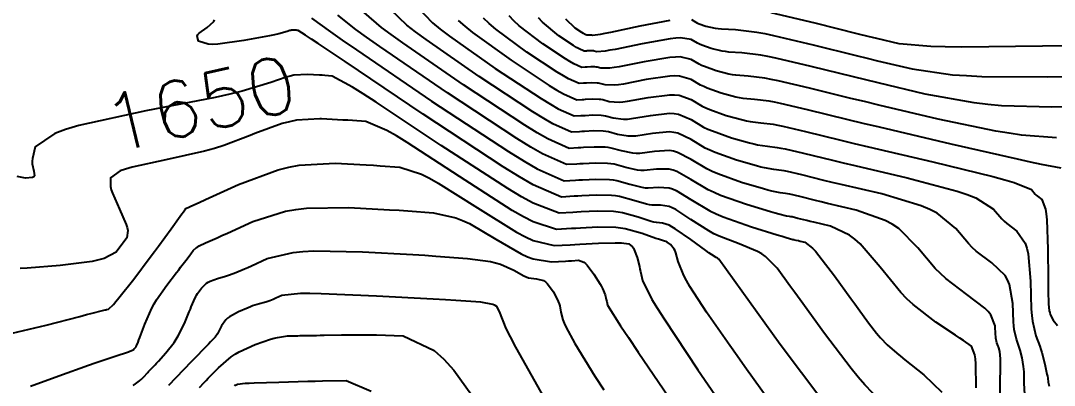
# Model space of a CAD drawing. Header units: metres. Extents: x 837475 to 838479, y 1189012 to 1191015.
# Drawn here: x 837641.9 to 837711.2, y 1189195.5 to 1189220 of the extents above; entities that cross this region are included whole.
import ezdxf

# ---------------------------------------------------------------- set-up
doc = ezdxf.new("R2010")
doc.units = ezdxf.units.M
doc.header["$LTSCALE"] = 0.3
doc.layers.add('COTAS 10', color=1, linetype='Continuous')
doc.layers.add('COTAS INT', color=252, linetype='Continuous')
doc.styles.get("Standard").update_dxf_attribs({"font": 'simplex.shx'})

msp = doc.modelspace()

# ---------------------------------------------------------------- linework, layer by layer
at = {"layer": 'COTAS 10'}
for points in [[(837709.247, 1189194.864), (837709.206, 1189195.64), (837709.194, 1189196.387), (837709.181, 1189196.574), (837709.164, 1189196.754), (837709.07, 1189197.335), (837708.936, 1189197.848), (837708.895, 1189197.985), (837708.852, 1189198.12), (837708.679, 1189198.589), (837708.53, 1189199.234), (837708.501, 1189199.479), (837708.478, 1189199.753), (837708.438, 1189200.985), (837708.219, 1189202.269), (837708.083, 1189202.576), (837707.913, 1189202.862), (837707.027, 1189203.719), (837705.986, 1189204.511), (837705.72, 1189204.756), (837705.462, 1189205.012), (837704.612, 1189206.03), (837703.369, 1189207.048), (837702.865, 1189207.305), (837702.291, 1189207.55), (837699.639, 1189208.344), (837696.928, 1189208.979), (837696.316, 1189209.124), (837695.764, 1189209.256), (837694.274, 1189209.622), (837693.318, 1189209.848), (837693.104, 1189209.891), (837692.911, 1189209.927), (837692.397, 1189209.988), (837691.787, 1189210.09), (837691.534, 1189210.152), (837691.244, 1189210.228), (837689.894, 1189210.624), (837688.461, 1189211.133), (837688.119, 1189211.28), (837687.801, 1189211.431), (837686.851, 1189211.999), (837685.97, 1189212.419), (837685.695, 1189212.476), (837685.407, 1189212.508), (837684.255, 1189212.409), (837683.142, 1189212.237), (837682.878, 1189212.223), (837682.634, 1189212.223), (837681.912, 1189212.343), (837681.305, 1189212.509), (837681.133, 1189212.538), (837680.959, 1189212.559), (837680.316, 1189212.574), (837679.692, 1189212.541), (837679.53, 1189212.533), (837679.372, 1189212.524), (837678.842, 1189212.494), (837677.587, 1189213.049), (837676.973, 1189213.409), (837676.243, 1189213.859), (837672.643, 1189216.229), (837669.082, 1189218.716), (837668.376, 1189219.239), (837667.792, 1189219.692), (837666.698, 1189220.729)], [(837713.834, 1189214.206), (837711.055, 1189214.171), (837707.684, 1189214.269), (837706.761, 1189214.353), (837705.842, 1189214.462), (837702.557, 1189215.058), (837699.404, 1189215.803), (837698.568, 1189216.005), (837697.748, 1189216.204), (837694.917, 1189216.91), (837692.543, 1189217.47), (837692.011, 1189217.579), (837691.533, 1189217.667), (837690.256, 1189217.818), (837689.378, 1189217.876), (837689.151, 1189217.905), (837688.93, 1189217.94), (837688.193, 1189218.116), (837687.569, 1189218.338), (837687.42, 1189218.402), (837687.281, 1189218.468), (837686.868, 1189218.715), (837686.153, 1189218.827), (837685.825, 1189218.807), (837685.44, 1189218.766), (837683.58, 1189218.431), (837681.756, 1189218.058), (837681.394, 1189217.992), (837681.094, 1189217.942), (837680.526, 1189217.896), (837680.359, 1189217.941), (837680.311, 1189217.949), (837680.264, 1189217.955), (837680.087, 1189217.959), (837679.915, 1189217.95), (837679.871, 1189217.948), (837679.828, 1189217.945), (837679.682, 1189217.937), (837679.337, 1189218.09), (837679.168, 1189218.189), (837678.967, 1189218.312), (837677.978, 1189218.963), (837676.879, 1189219.876), (837676.609, 1189220.164)], [(837695.687, 1189194.425), (837692.838, 1189198.244), (837688.704, 1189203.968), (837688.654, 1189204.018), (837688.637, 1189204.03), (837688.618, 1189204.041), (837688.537, 1189204.074), (837688.222, 1189204.277), (837688.054, 1189204.394), (837687.852, 1189204.539), (837686.835, 1189205.283), (837685.787, 1189206.011), (837685.565, 1189206.146), (837685.374, 1189206.251), (837684.93, 1189206.388), (837684.528, 1189206.417), (837684.363, 1189206.454), (837684.175, 1189206.504), (837683.299, 1189206.791), (837682.252, 1189207.077), (837681.955, 1189207.127), (837681.654, 1189207.163), (837680.546, 1189207.189), (837679.469, 1189207.133), (837679.189, 1189207.118), (837678.917, 1189207.103), (837678.002, 1189207.051), (837676.265, 1189207.719), (837675.474, 1189208.158), (837674.55, 1189208.706), (837670.094, 1189211.604), (837665.728, 1189214.518), (837664.86, 1189215.077), (837664.14, 1189215.528), (837662.77, 1189216.264), (837662.272, 1189216.302), (837662.1, 1189216.313), (837661.967, 1189216.321), (837661.915, 1189216.324), (837661.126, 1189216.369), (837660.213, 1189216.314), (837659.949, 1189216.263), (837659.68, 1189216.196), (837658.668, 1189215.822), (837656.747, 1189215.241), (837655.905, 1189215.043), (837654.927, 1189214.829), (837650.276, 1189213.921), (837645.774, 1189212.935), (837644.891, 1189212.671), (837644.165, 1189212.411), (837643.48, 1189211.938), (837642.856, 1189211.508), (837642.669, 1189210.724), (837642.652, 1189210.54), (837642.649, 1189210.37), (837642.76, 1189209.872), (837642.799, 1189209.554), (837642.751, 1189209.496), (837642.677, 1189209.452), (837642.194, 1189209.403), (837641.649, 1189209.518)], [(837676.992, 1189194.667), (837675.102, 1189198.061), (837674.743, 1189198.743), (837674.455, 1189199.314), (837674.009, 1189200.446), (837673.828, 1189200.787), (837673.708, 1189200.86), (837673.557, 1189200.923), (837672.759, 1189201.071), (837671.076, 1189201.188), (837670.367, 1189201.231), (837669.554, 1189201.278), (837665.742, 1189201.49), (837662.034, 1189201.643), (837661.286, 1189201.654), (837660.658, 1189201.651), (837659.4, 1189201.526), (837658.992, 1189201.341), (837658.9, 1189201.3), (837658.818, 1189201.263), (837658.599, 1189201.169), (837658.394, 1189201.097), (837658.322, 1189201.075), (837658.241, 1189201.051), (837657.893, 1189200.96), (837657.437, 1189200.82), (837657.289, 1189200.766), (837657.132, 1189200.705), (837656.487, 1189200.434), (837655.884, 1189200.099), (837655.753, 1189199.998), (837655.638, 1189199.895), (837655.355, 1189199.494), (837655.179, 1189199.12), (837655.132, 1189199.034), (837655.086, 1189198.955), (837654.927, 1189198.733), (837654.614, 1189198.401), (837654.472, 1189198.253), (837654.305, 1189198.08), (837653.502, 1189197.254), (837652.654, 1189196.381), (837652.459, 1189196.18), (837652.282, 1189195.996), (837651.784, 1189195.476)]]:
    msp.add_lwpolyline(points, dxfattribs=at)
at = {"layer": 'COTAS INT'}
for points in [[(837668.47, 1189220.922), (837669.505, 1189219.847), (837670.023, 1189219.424), (837670.641, 1189218.948), (837673.71, 1189216.776), (837676.788, 1189214.75), (837677.412, 1189214.365), (837677.937, 1189214.057), (837679.01, 1189213.583), (837679.463, 1189213.608), (837679.598, 1189213.616), (837679.737, 1189213.623), (837680.27, 1189213.651), (837680.82, 1189213.638), (837680.969, 1189213.62), (837681.116, 1189213.596), (837681.635, 1189213.454), (837682.326, 1189213.367), (837682.581, 1189213.377), (837682.865, 1189213.402), (837684.12, 1189213.614), (837685.414, 1189213.76), (837685.721, 1189213.743), (837686.007, 1189213.701), (837686.855, 1189213.342), (837687.697, 1189212.838), (837687.979, 1189212.705), (837688.283, 1189212.574), (837689.554, 1189212.122), (837690.781, 1189211.77), (837691.057, 1189211.702), (837691.305, 1189211.647), (837691.969, 1189211.554), (837692.635, 1189211.475), (837692.885, 1189211.429), (837693.163, 1189211.372), (837694.402, 1189211.079), (837696.335, 1189210.605), (837697.051, 1189210.434), (837697.844, 1189210.246), (837701.36, 1189209.423), (837704.697, 1189208.532), (837705.378, 1189208.302), (837705.953, 1189208.079), (837707.149, 1189207.331), (837707.697, 1189206.676), (837707.862, 1189206.512), (837708.034, 1189206.354), (837708.703, 1189205.844), (837709.275, 1189205.047), (837709.384, 1189204.708), (837709.473, 1189204.318), (837709.616, 1189202.483), (837709.677, 1189200.603), (837709.712, 1189200.184), (837709.756, 1189199.81), (837709.984, 1189198.826), (837710.247, 1189198.11), (837710.313, 1189197.904), (837710.376, 1189197.694), (837710.58, 1189196.911), (837710.728, 1189196.237), (837710.756, 1189196.096), (837710.778, 1189195.975), (837710.813, 1189195.706), (837710.875, 1189195.43)], [(837661.382, 1189220.15), (837662.656, 1189219.226), (837663.437, 1189218.685), (837664.403, 1189218.02), (837669.441, 1189214.588), (837674.608, 1189211.187), (837675.656, 1189210.542), (837676.537, 1189210.025), (837678.338, 1189209.228), (837679.099, 1189209.271), (837679.325, 1189209.284), (837679.558, 1189209.296), (837680.454, 1189209.343), (837681.376, 1189209.322), (837681.626, 1189209.291), (837681.873, 1189209.25), (837682.744, 1189209.012), (837683.558, 1189208.792), (837683.769, 1189208.762), (837683.974, 1189208.745), (837684.66, 1189208.796), (837685.387, 1189208.754), (837685.617, 1189208.678), (837685.86, 1189208.574), (837686.842, 1189207.969), (837688.113, 1189207.209), (837688.539, 1189207.007), (837688.996, 1189206.81), (837690.915, 1189206.128), (837692.632, 1189205.6), (837692.964, 1189205.5), (837693.232, 1189205.419), (837693.682, 1189205.289), (837693.738, 1189205.283), (837693.759, 1189205.279), (837693.783, 1189205.274), (837693.888, 1189205.249), (837694.051, 1189205.209), (837694.112, 1189205.195), (837694.179, 1189205.179), (837694.477, 1189205.109), (837694.991, 1189204.713), (837695.195, 1189204.492), (837695.426, 1189204.222), (837696.48, 1189202.842), (837697.577, 1189201.328), (837697.834, 1189200.973), (837698.07, 1189200.645), (837698.757, 1189199.695), (837699.288, 1189198.998), (837699.427, 1189198.831), (837699.561, 1189198.674), (837700.018, 1189198.2), (837700.657, 1189197.646), (837700.907, 1189197.439), (837701.189, 1189197.21), (837702.471, 1189196.188), (837703.665, 1189195.03)], [(837705.989, 1189195.312), (837705.96, 1189196.941), (837705.93, 1189197.271), (837705.889, 1189197.55), (837705.661, 1189198.12), (837705.118, 1189198.506), (837704.878, 1189198.669), (837704.6, 1189198.855), (837703.276, 1189199.728), (837701.744, 1189200.922), (837701.335, 1189201.31), (837700.933, 1189201.724), (837699.536, 1189203.428), (837698.201, 1189204.987), (837697.838, 1189205.31), (837697.477, 1189205.586), (837696.198, 1189206.187), (837695.095, 1189206.446), (837694.847, 1189206.505), (837694.622, 1189206.558), (837694.016, 1189206.707), (837693.628, 1189206.799), (837693.541, 1189206.816), (837693.462, 1189206.831), (837693.253, 1189206.856), (837692.751, 1189206.976), (837692.487, 1189207.05), (837692.17, 1189207.143), (837690.574, 1189207.627), (837688.818, 1189208.251), (837688.399, 1189208.432), (837688.009, 1189208.616), (837686.845, 1189209.313), (837685.897, 1189209.856), (837685.643, 1189209.944), (837685.394, 1189210.005), (837684.525, 1189210.001), (837683.696, 1189209.909), (837683.472, 1189209.916), (837683.25, 1189209.936), (837682.467, 1189210.123), (837681.684, 1189210.336), (837681.462, 1189210.373), (837681.237, 1189210.401), (837680.408, 1189210.42), (837679.603, 1189210.378), (837679.394, 1189210.367), (837679.19, 1189210.356), (837678.506, 1189210.317), (837676.887, 1189211.033), (837676.095, 1189211.498), (837675.153, 1189212.078), (837670.508, 1189215.135), (837665.963, 1189218.252), (837665.083, 1189218.869), (837664.368, 1189219.381), (837663.154, 1189220.343)], [(837707.619, 1189194.297), (837707.599, 1189195.574), (837707.609, 1189196.798), (837707.606, 1189197.053), (837707.6, 1189197.272), (837707.559, 1189197.759), (837707.496, 1189198.002), (837707.476, 1189198.067), (837707.456, 1189198.131), (837707.374, 1189198.353), (837707.304, 1189198.658), (837707.29, 1189198.774), (837707.279, 1189198.904), (837707.26, 1189199.488), (837706.966, 1189200.22), (837706.781, 1189200.444), (837706.552, 1189200.677), (837705.35, 1189201.594), (837703.938, 1189202.668), (837703.577, 1189203.001), (837703.228, 1189203.348), (837702.074, 1189204.729), (837700.785, 1189206.018), (837700.351, 1189206.307), (837699.884, 1189206.568), (837697.919, 1189207.266), (837696.012, 1189207.712), (837695.581, 1189207.815), (837695.193, 1189207.907), (837694.145, 1189208.164), (837693.473, 1189208.323), (837693.322, 1189208.354), (837693.187, 1189208.379), (837692.825, 1189208.422), (837692.269, 1189208.533), (837692.01, 1189208.601), (837691.707, 1189208.685), (837690.234, 1189209.125), (837688.64, 1189209.692), (837688.259, 1189209.856), (837687.905, 1189210.023), (837686.848, 1189210.656), (837685.933, 1189211.138), (837685.669, 1189211.21), (837685.4, 1189211.257), (837684.39, 1189211.205), (837683.419, 1189211.073), (837683.175, 1189211.069), (837682.942, 1189211.079), (837682.19, 1189211.233), (837681.494, 1189211.423), (837681.297, 1189211.456), (837681.098, 1189211.48), (837680.362, 1189211.497), (837679.647, 1189211.46), (837679.462, 1189211.45), (837679.281, 1189211.44), (837678.674, 1189211.406), (837677.237, 1189212.041), (837676.534, 1189212.454), (837675.698, 1189212.968), (837671.575, 1189215.682), (837667.522, 1189218.484), (837666.73, 1189219.054), (837666.08, 1189219.536), (837664.926, 1189220.536)], [(837711.67, 1189210.079), (837710.356, 1189210.324), (837709.634, 1189210.48), (837708.757, 1189210.674), (837704.297, 1189211.697), (837699.49, 1189212.823), (837698.394, 1189213.084), (837697.4, 1189213.322), (837694.66, 1189213.994), (837692.853, 1189214.421), (837692.448, 1189214.504), (837692.084, 1189214.571), (837691.112, 1189214.686), (837690.341, 1189214.762), (837690.104, 1189214.804), (837689.856, 1189214.855), (837688.873, 1189215.119), (837687.926, 1189215.456), (837687.7, 1189215.553), (837687.489, 1189215.653), (837686.861, 1189216.029), (837686.08, 1189216.264), (837685.773, 1189216.275), (837685.427, 1189216.263), (837683.85, 1189216.022), (837682.31, 1189215.73), (837681.988, 1189215.684), (837681.71, 1189215.654), (837681.08, 1189215.675), (837680.737, 1189215.768), (837680.64, 1189215.785), (837680.542, 1189215.797), (837680.179, 1189215.805), (837679.826, 1189215.787), (837679.734, 1189215.782), (837679.645, 1189215.777), (837679.346, 1189215.76), (837678.637, 1189216.073), (837678.29, 1189216.277), (837677.877, 1189216.531), (837675.844, 1189217.87), (837673.76, 1189219.412), (837673.316, 1189219.794), (837672.929, 1189220.157)], [(837711.362, 1189212.125), (837709.02, 1189212.296), (837708.197, 1189212.417), (837707.299, 1189212.568), (837703.427, 1189213.378), (837699.447, 1189214.313), (837698.481, 1189214.544), (837697.574, 1189214.763), (837694.788, 1189215.452), (837692.698, 1189215.946), (837692.229, 1189216.041), (837691.808, 1189216.119), (837690.684, 1189216.252), (837689.86, 1189216.319), (837689.627, 1189216.355), (837689.393, 1189216.398), (837688.533, 1189216.617), (837687.747, 1189216.897), (837687.56, 1189216.978), (837687.385, 1189217.06), (837686.864, 1189217.372), (837686.116, 1189217.546), (837685.799, 1189217.541), (837685.433, 1189217.514), (837683.715, 1189217.227), (837682.033, 1189216.894), (837681.691, 1189216.838), (837681.402, 1189216.798), (837680.803, 1189216.785), (837680.548, 1189216.855), (837680.476, 1189216.867), (837680.403, 1189216.876), (837680.133, 1189216.882), (837679.871, 1189216.868), (837679.803, 1189216.865), (837679.737, 1189216.861), (837679.514, 1189216.849), (837678.987, 1189217.082), (837678.729, 1189217.233), (837678.422, 1189217.422), (837676.911, 1189218.417), (837675.319, 1189219.644), (837674.962, 1189219.979), (837674.642, 1189220.313)], [(837715.751, 1189218.329), (837710.439, 1189218.264), (837705.013, 1189218.215), (837703.888, 1189218.226), (837702.927, 1189218.249), (837700.818, 1189218.42), (837699.319, 1189218.783), (837698.742, 1189218.926), (837698.095, 1189219.087), (837695.174, 1189219.825), (837692.234, 1189220.519)], [(837700.06, 1189193.913), (837698.517, 1189195.517), (837698.061, 1189196.047), (837697.593, 1189196.614), (837695.798, 1189198.97), (837694.169, 1189201.225), (837693.805, 1189201.728), (837693.479, 1189202.179), (837692.618, 1189203.369), (837691.855, 1189204.133), (837691.59, 1189204.316), (837691.303, 1189204.486), (837690.073, 1189204.994), (837688.737, 1189205.503), (837688.383, 1189205.674), (837688.036, 1189205.857), (837686.838, 1189206.626), (837685.824, 1189207.293), (837685.591, 1189207.412), (837685.38, 1189207.502), (837684.795, 1189207.592), (837684.251, 1189207.581), (837684.066, 1189207.608), (837683.866, 1189207.648), (837683.022, 1189207.902), (837682.062, 1189208.164), (837681.79, 1189208.209), (837681.515, 1189208.243), (837680.5, 1189208.266), (837679.513, 1189208.214), (837679.257, 1189208.201), (837679.008, 1189208.187), (837678.17, 1189208.14), (837676.264, 1189208.965), (837675.342, 1189209.501), (837674.249, 1189210.17), (837668.877, 1189213.7), (837663.645, 1189217.24), (837662.641, 1189217.916), (837661.829, 1189218.46), (837661.392, 1189218.746), (837660.977, 1189219.016), (837660.5, 1189219.326), (837660.41, 1189219.333), (837660.379, 1189219.335), (837660.345, 1189219.337), (837660.203, 1189219.345), (837660.038, 1189219.335), (837659.991, 1189219.326), (837659.942, 1189219.314), (837659.76, 1189219.247), (837659.199, 1189219.103), (837658.912, 1189219.042), (837658.568, 1189218.973), (837656.848, 1189218.648), (837655.109, 1189218.407), (837654.753, 1189218.391), (837654.451, 1189218.397), (837653.81, 1189218.6), (837653.722, 1189218.951), (837653.769, 1189219.051), (837653.846, 1189219.151), (837654.381, 1189219.521), (837654.842, 1189219.918), (837654.873, 1189220.036)], [(837671.217, 1189220.002), (837671.669, 1189219.609), (837672.2, 1189219.18), (837674.777, 1189217.323), (837677.333, 1189215.64), (837677.851, 1189215.321), (837678.287, 1189215.065), (837679.178, 1189214.671), (837679.554, 1189214.693), (837679.666, 1189214.699), (837679.781, 1189214.705), (837680.224, 1189214.728), (837680.681, 1189214.718), (837680.804, 1189214.702), (837680.927, 1189214.682), (837681.358, 1189214.564), (837682.018, 1189214.511), (837682.285, 1189214.531), (837682.588, 1189214.566), (837683.985, 1189214.818), (837685.42, 1189215.011), (837685.747, 1189215.009), (837686.043, 1189214.982), (837686.858, 1189214.685), (837687.593, 1189214.246), (837687.84, 1189214.129), (837688.104, 1189214.015), (837689.214, 1189213.62), (837690.319, 1189213.313), (837690.581, 1189213.253), (837690.823, 1189213.204), (837691.541, 1189213.12), (837692.36, 1189213.023), (837692.667, 1189212.966), (837693.008, 1189212.897), (837694.531, 1189212.537), (837696.906, 1189211.954), (837697.785, 1189211.744), (837698.76, 1189211.513), (837703.081, 1189210.501), (837707.104, 1189209.515), (837707.891, 1189209.299), (837708.536, 1189209.109), (837709.687, 1189208.633), (837709.931, 1189208.34), (837710.005, 1189208.267), (837710.082, 1189208.197), (837710.38, 1189207.969), (837710.636, 1189207.334), (837710.685, 1189207.007), (837710.725, 1189206.614), (837710.793, 1189204.646), (837710.802, 1189202.624), (837710.806, 1189202.195), (837710.809, 1189201.824), (837710.827, 1189200.961), (837710.886, 1189200.495), (837710.916, 1189200.374), (837710.953, 1189200.258), (837711.135, 1189199.87), (837711.433, 1189199.502)], [(837678.438, 1189220.108), (837679.045, 1189219.51), (837679.512, 1189219.203), (837679.607, 1189219.145), (837679.687, 1189219.098), (837679.85, 1189219.026), (837679.919, 1189219.03), (837679.939, 1189219.031), (837679.96, 1189219.032), (837680.041, 1189219.036), (837680.124, 1189219.034), (837680.147, 1189219.031), (837680.169, 1189219.028), (837680.248, 1189219.006), (837680.785, 1189219.086), (837681.097, 1189219.146), (837681.479, 1189219.222), (837683.445, 1189219.636), (837685.447, 1189220.017)], [(837686.871, 1189220.058), (837687.177, 1189219.875), (837687.28, 1189219.826), (837687.39, 1189219.779), (837687.853, 1189219.614), (837688.468, 1189219.483), (837688.674, 1189219.456), (837688.896, 1189219.433), (837689.828, 1189219.385), (837691.257, 1189219.215), (837691.792, 1189219.116), (837692.388, 1189218.995), (837695.046, 1189218.367), (837697.921, 1189217.646), (837698.655, 1189217.465), (837699.362, 1189217.293), (837701.687, 1189216.739), (837704.384, 1189216.355), (837705.324, 1189216.29), (837706.349, 1189216.242), (837710.747, 1189216.218), (837714.793, 1189216.267)], [(837692.634, 1189193.705), (837690.47, 1189196.722), (837689.941, 1189197.468), (837689.442, 1189198.175), (837687.893, 1189200.407), (837686.78, 1189202.132), (837686.556, 1189202.521), (837686.369, 1189202.87), (837685.997, 1189203.808), (837685.837, 1189204.398), (837685.783, 1189204.528), (837685.725, 1189204.643), (837685.479, 1189204.94), (837685.25, 1189205.1), (837685.201, 1189205.129), (837685.16, 1189205.153), (837685.065, 1189205.183), (837684.805, 1189205.253), (837684.66, 1189205.3), (837684.483, 1189205.361), (837683.576, 1189205.681), (837682.441, 1189205.991), (837682.119, 1189206.044), (837681.794, 1189206.084), (837680.591, 1189206.112), (837679.424, 1189206.051), (837679.121, 1189206.035), (837678.826, 1189206.019), (837677.834, 1189205.963), (837676.265, 1189206.473), (837675.606, 1189206.814), (837674.85, 1189207.242), (837671.312, 1189209.507), (837667.811, 1189211.796), (837667.08, 1189212.238), (837666.452, 1189212.597), (837665.041, 1189213.202), (837664.134, 1189213.27), (837663.822, 1189213.29), (837663.485, 1189213.312), (837662.049, 1189213.394), (837661.949, 1189213.388), (837660.387, 1189213.294), (837659.907, 1189213.2), (837659.417, 1189213.078), (837657.577, 1189212.398), (837657.263, 1189212.277), (837655.508, 1189211.602), (837654.875, 1189211.406), (837654.215, 1189211.222), (837651.615, 1189210.644), (837649.358, 1189210.149), (837648.915, 1189210.017), (837648.552, 1189209.887), (837647.895, 1189209.434), (837647.902, 1189208.845), (837647.957, 1189208.629), (837648.034, 1189208.39), (837648.501, 1189207.334), (837648.953, 1189206.304), (837649.021, 1189206.081), (837649.063, 1189205.885), (837649.005, 1189205.402), (837648.758, 1189205.065), (837648.681, 1189204.961), (837648.6, 1189204.853), (837648.276, 1189204.424), (837647.487, 1189204.009), (837647.113, 1189203.909), (837646.672, 1189203.817), (837644.518, 1189203.538), (837642.312, 1189203.359), (837641.838, 1189203.328)], [(837641.298, 1189198.996), (837643.586, 1189199.531), (837645.852, 1189200.12), (837646.3, 1189200.237), (837646.671, 1189200.333), (837647.365, 1189200.516), (837647.54, 1189200.561), (837647.584, 1189200.571), (837647.627, 1189200.579), (837647.765, 1189200.598), (837648.102, 1189200.917), (837648.27, 1189201.113), (837648.469, 1189201.357), (837649.46, 1189202.628), (837650.575, 1189204.105), (837650.853, 1189204.477), (837651.119, 1189204.834), (837651.967, 1189205.993), (837652.58, 1189206.844), (837652.697, 1189207.007), (837652.791, 1189207.138), (837652.938, 1189207.35), (837652.935, 1189207.355), (837652.935, 1189207.36), (837652.938, 1189207.363), (837652.94, 1189207.363), (837652.942, 1189207.364), (837652.953, 1189207.366), (837653.503, 1189207.614), (837653.845, 1189207.77), (837654.269, 1189207.963), (837656.485, 1189208.974), (837659.155, 1189209.96), (837659.865, 1189210.137), (837660.562, 1189210.273), (837662.973, 1189210.418), (837665.055, 1189210.299), (837665.544, 1189210.268), (837665.995, 1189210.239), (837667.312, 1189210.14), (837668.763, 1189209.665), (837669.3, 1189209.399), (837669.894, 1189209.074), (837672.529, 1189207.411), (837675.151, 1189205.778), (837675.738, 1189205.471), (837676.265, 1189205.228), (837677.666, 1189204.874), (837678.735, 1189204.934), (837679.053, 1189204.952), (837679.38, 1189204.969), (837680.637, 1189205.035), (837681.751, 1189205.07), (837681.987, 1189205.069), (837682.192, 1189205.062), (837682.671, 1189204.996), (837682.923, 1189204.795), (837682.986, 1189204.703), (837683.045, 1189204.596), (837683.231, 1189204.078), (837683.386, 1189203.463), (837683.425, 1189203.295), (837683.463, 1189203.128), (837683.588, 1189202.531), (837684.229, 1189201.252), (837684.593, 1189200.654), (837685.038, 1189199.951), (837687.315, 1189196.532), (837689.837, 1189192.86)], [(837642.542, 1189195.439), (837644.446, 1189196.135), (837646.437, 1189196.837), (837646.883, 1189196.992), (837647.284, 1189197.131), (837648.353, 1189197.493), (837648.98, 1189197.7), (837649.103, 1189197.742), (837649.203, 1189197.777), (837649.38, 1189197.845), (837649.411, 1189197.869), (837649.42, 1189197.875), (837649.429, 1189197.882), (837649.46, 1189197.905), (837649.494, 1189197.935), (837649.505, 1189197.945), (837649.516, 1189197.957), (837649.562, 1189198.006), (837649.606, 1189198.06), (837649.616, 1189198.075), (837649.625, 1189198.089), (837649.653, 1189198.141), (837649.75, 1189198.396), (837649.804, 1189198.539), (837649.869, 1189198.713), (837650.203, 1189199.604), (837650.678, 1189200.673), (837650.834, 1189200.96), (837650.999, 1189201.243), (837651.682, 1189202.229), (837652.333, 1189203.064), (837652.478, 1189203.251), (837652.608, 1189203.419), (837652.952, 1189203.866), (837653.178, 1189204.166), (837653.234, 1189204.241), (837653.287, 1189204.312), (837653.455, 1189204.541), (837653.671, 1189204.747), (837653.754, 1189204.803), (837653.848, 1189204.86), (837654.273, 1189205.064), (837655.059, 1189205.406), (837655.381, 1189205.55), (837655.748, 1189205.715), (837657.45, 1189206.488), (837659.653, 1189207.189), (837660.337, 1189207.308), (837661.051, 1189207.396), (837663.896, 1189207.442), (837666.624, 1189207.286), (837667.266, 1189207.246), (837667.857, 1189207.207), (837669.583, 1189207.078), (837671.075, 1189206.734), (837671.519, 1189206.56), (837671.978, 1189206.352), (837673.746, 1189205.315), (837675.452, 1189204.314), (837675.87, 1189204.128), (837676.265, 1189203.982), (837677.498, 1189203.786), (837678.431, 1189203.839), (837678.637, 1189203.851), (837678.821, 1189203.861), (837679.294, 1189203.887), (837679.652, 1189203.754), (837679.763, 1189203.665), (837679.879, 1189203.552), (837680.34, 1189202.956), (837680.755, 1189202.291), (837680.842, 1189202.135), (837680.917, 1189201.991), (837681.085, 1189201.575), (837681.165, 1189201.264), (837681.184, 1189201.187), (837681.201, 1189201.114), (837681.25, 1189200.882), (837682.116, 1189199.496), (837682.648, 1189198.695), (837683.306, 1189197.712), (837686.738, 1189192.658)], [(837649.426, 1189195.468), (837649.486, 1189195.513), (837649.675, 1189195.652), (837649.851, 1189195.793), (837649.902, 1189195.839), (837649.954, 1189195.887), (837650.154, 1189196.087), (837650.355, 1189196.298), (837650.408, 1189196.354), (837650.461, 1189196.409), (837650.643, 1189196.598), (837650.901, 1189196.873), (837651.001, 1189196.982), (837651.113, 1189197.105), (837651.622, 1189197.672), (837652.17, 1189198.378), (837652.308, 1189198.589), (837652.439, 1189198.807), (837652.861, 1189199.654), (837653.189, 1189200.427), (837653.26, 1189200.599), (837653.324, 1189200.753), (837653.485, 1189201.158), (837653.629, 1189201.464), (837653.683, 1189201.555), (837653.742, 1189201.649), (837654.002, 1189202.012), (837654.35, 1189202.346), (837654.463, 1189202.421), (837654.585, 1189202.49), (837655.087, 1189202.674), (837655.611, 1189202.818), (837655.747, 1189202.86), (837655.879, 1189202.904), (837656.321, 1189203.069), (837656.896, 1189203.317), (837657.112, 1189203.413), (837657.352, 1189203.521), (837658.425, 1189204.007), (837660.156, 1189204.42), (837660.811, 1189204.481), (837661.542, 1189204.519), (837664.819, 1189204.466), (837668.194, 1189204.273), (837668.987, 1189204.224), (837669.719, 1189204.176), (837671.854, 1189204.016), (837673.386, 1189203.802), (837673.739, 1189203.721), (837674.061, 1189203.629), (837674.964, 1189203.218), (837675.622, 1189202.842), (837675.79, 1189202.772), (837675.952, 1189202.718), (837676.482, 1189202.648), (837676.953, 1189202.53), (837677.078, 1189202.445), (837677.2, 1189202.339), (837677.619, 1189201.766), (837677.938, 1189201.121), (837677.998, 1189200.968), (837678.045, 1189200.827), (837678.111, 1189200.413), (837678.245, 1189199.883), (837678.334, 1189199.669), (837678.447, 1189199.426), (837679.045, 1189198.307), (837680.406, 1189196.117), (837680.999, 1189195.199)], [(837653.871, 1189195.347), (837654.191, 1189195.68), (837654.32, 1189195.814), (837654.467, 1189195.965), (837655.143, 1189196.66), (837656.002, 1189197.397), (837656.264, 1189197.574), (837656.536, 1189197.74), (837657.604, 1189198.243), (837658.628, 1189198.589), (837658.873, 1189198.657), (837659.1, 1189198.712), (837659.78, 1189198.808), (837660.328, 1189198.822), (837660.473, 1189198.825), (837660.614, 1189198.828), (837661.099, 1189198.836), (837661.734, 1189198.846), (837661.971, 1189198.851), (837662.233, 1189198.856), (837663.402, 1189198.88), (837664.85, 1189198.888), (837665.289, 1189198.882), (837665.745, 1189198.873), (837667.529, 1189198.813), (837669.62, 1189197.834), (837670.269, 1189197.245), (837670.948, 1189196.519), (837673.654, 1189192.749)], [(837656.22, 1189195.47), (837656.252, 1189195.492), (837656.285, 1189195.512), (837656.416, 1189195.574), (837656.929, 1189195.627), (837657.203, 1189195.642), (837657.534, 1189195.657), (837659.208, 1189195.713), (837661.144, 1189195.762), (837661.642, 1189195.773), (837662.122, 1189195.783), (837663.716, 1189195.809), (837665.395, 1189195.093)]]:
    msp.add_lwpolyline(points, dxfattribs=at)

# ---------------------------------------------------------------- texts
at = {"layer": 'COTAS 10', "insert": (837648.009, 1189211.06), "char_height": 3.799998, "attachment_point": 7, "rotation": 13.3373573}
msp.add_mtext('1650', dxfattribs=at)

doc.saveas('drawing.dxf')
